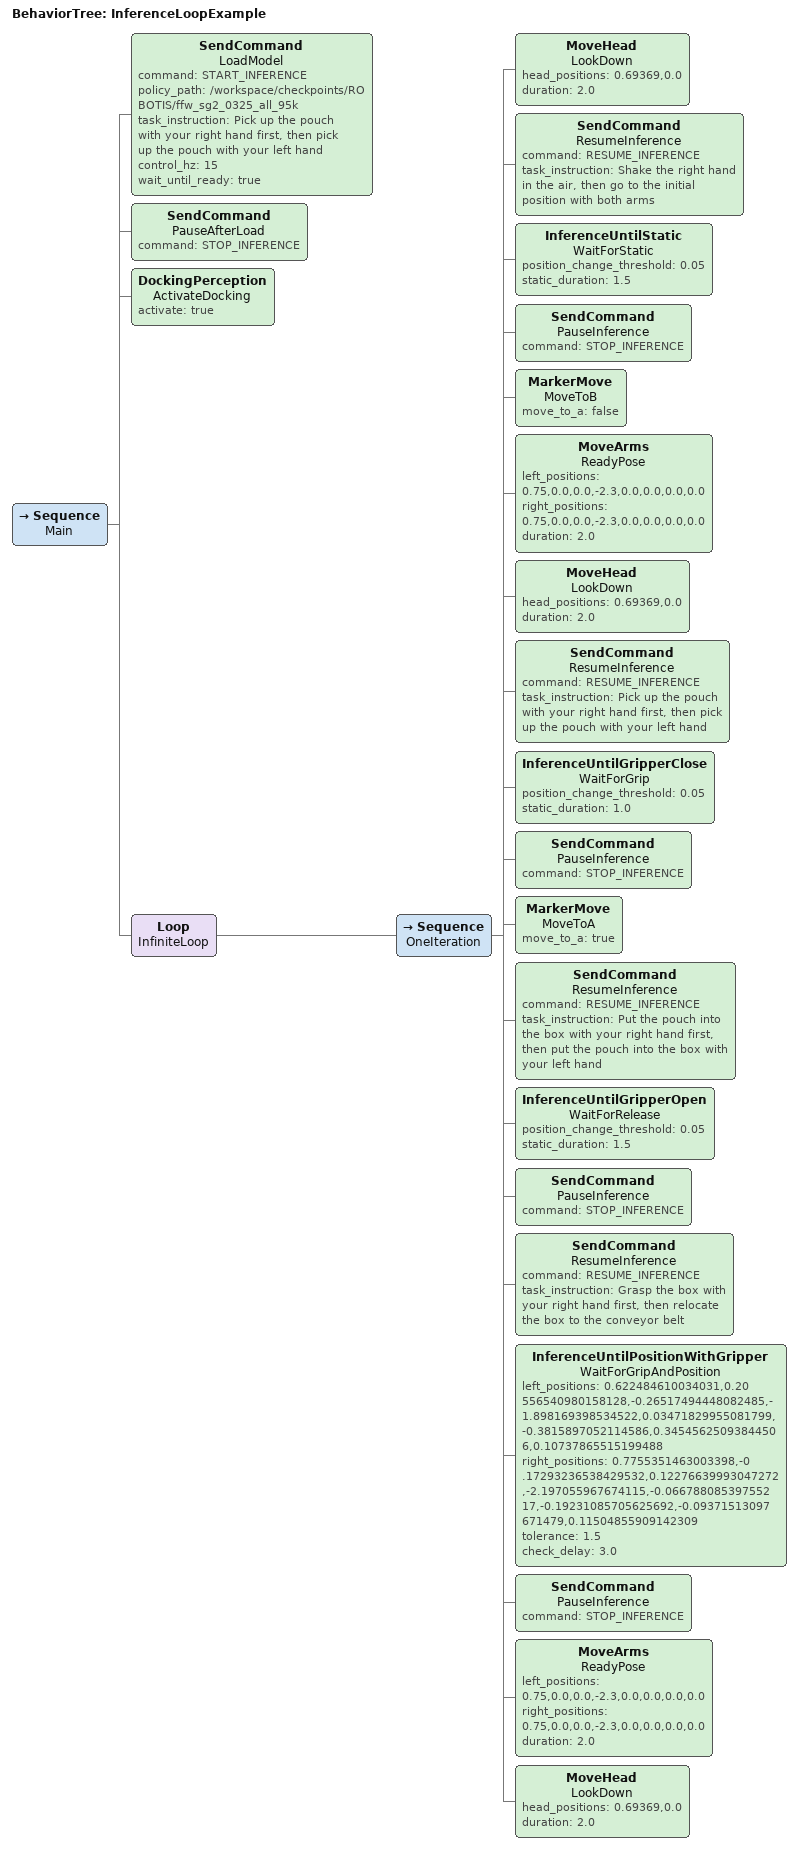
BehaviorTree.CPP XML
<?xml version="1.0" encoding="UTF-8"?>
<root BTCPP_format="3" main_tree_to_execute="InferenceLoopExample">
  <BehaviorTree ID="InferenceLoopExample">
    <Sequence name="Main">

      <!-- Phase 1: Load model and immediately pause (runs once) -->
      <SendCommand name="LoadModel"
        command="START_INFERENCE"
        policy_path="/workspace/checkpoints/ROBOTIS/ffw_sg2_0325_all_95k"
        task_instruction="Pick up the pouch with your right hand first, then pick up the pouch with your left hand"
        control_hz="15"
        wait_until_ready="true"/>
      <SendCommand name="PauseAfterLoad"
        command="STOP_INFERENCE"/>

      <!-- Activate docking perception -->
      <DockingPerception name="ActivateDocking"
        activate="true"/>

      <!-- Phase 2: Infinite loop -->
      <Loop name="InfiniteLoop">
        <Sequence name="OneIteration">
          <MoveHead name="LookDown"
            head_positions="0.69369,0.0"
            duration="2.0"/>
          <SendCommand name="ResumeInference"
            command="RESUME_INFERENCE"
            task_instruction="Shake the right hand in the air, then go to the initial position with both arms"/>
          <InferenceUntilStatic name="WaitForStatic"
            position_change_threshold="0.05"
            static_duration="1.5"/>
          <SendCommand name="PauseInference"
            command="STOP_INFERENCE"/>

          <MarkerMove name="MoveToB"
            move_to_a="false"/>

          <!-- Move to ready pose -->
          <MoveArms name="ReadyPose"
            left_positions="0.75,0.0,0.0,-2.3,0.0,0.0,0.0,0.0"
            right_positions="0.75,0.0,0.0,-2.3,0.0,0.0,0.0,0.0"
            duration="2.0"/>
          <MoveHead name="LookDown"
            head_positions="0.69369,0.0"
            duration="2.0"/>

          <!-- Resume inference -->
          <SendCommand name="ResumeInference"
            command="RESUME_INFERENCE"
            task_instruction="Pick up the pouch with your right hand first, then pick up the pouch with your left hand"/>
          <InferenceUntilGripperClose name="WaitForGrip"
            position_change_threshold="0.05"
            static_duration="1.0"/>
          <SendCommand name="PauseInference"
            command="STOP_INFERENCE"/>

          <MarkerMove name="MoveToA"
            move_to_a="true"/>

          <SendCommand name="ResumeInference"
            command="RESUME_INFERENCE"
            task_instruction="Put the pouch into the box with your right hand first, then put the pouch into the box with your left hand"/>
          <InferenceUntilGripperOpen name="WaitForRelease"
            position_change_threshold="0.05"
            static_duration="1.5"/>
          <SendCommand name="PauseInference"
            command="STOP_INFERENCE"/>

          <SendCommand name="ResumeInference"
            command="RESUME_INFERENCE"
            task_instruction="Grasp the box with your right hand first, then relocate the box to the conveyor belt"/>
          <InferenceUntilPositionWithGripper name="WaitForGripAndPosition"
            left_positions="0.622484610034031,0.20556540980158128,-0.26517494448082485,-1.898169398534522,0.03471829955081799,-0.3815897052114586,0.34545625093844506,0.10737865515199488"
            right_positions="0.7755351463003398,-0.17293236538429532,0.12276639993047272,-2.197055967674115,-0.06678808539755217,-0.19231085705625692,-0.09371513097671479,0.11504855909142309"
            tolerance="1.5"
            check_delay="3.0"/>
          <SendCommand name="PauseInference"
            command="STOP_INFERENCE"/>

          <MoveArms name="ReadyPose"
            left_positions="0.75,0.0,0.0,-2.3,0.0,0.0,0.0,0.0"
            right_positions="0.75,0.0,0.0,-2.3,0.0,0.0,0.0,0.0"
            duration="2.0"/>
          <MoveHead name="LookDown"
            head_positions="0.69369,0.0"
            duration="2.0"/>
        </Sequence>
      </Loop>

    </Sequence>
  </BehaviorTree>

</root>
